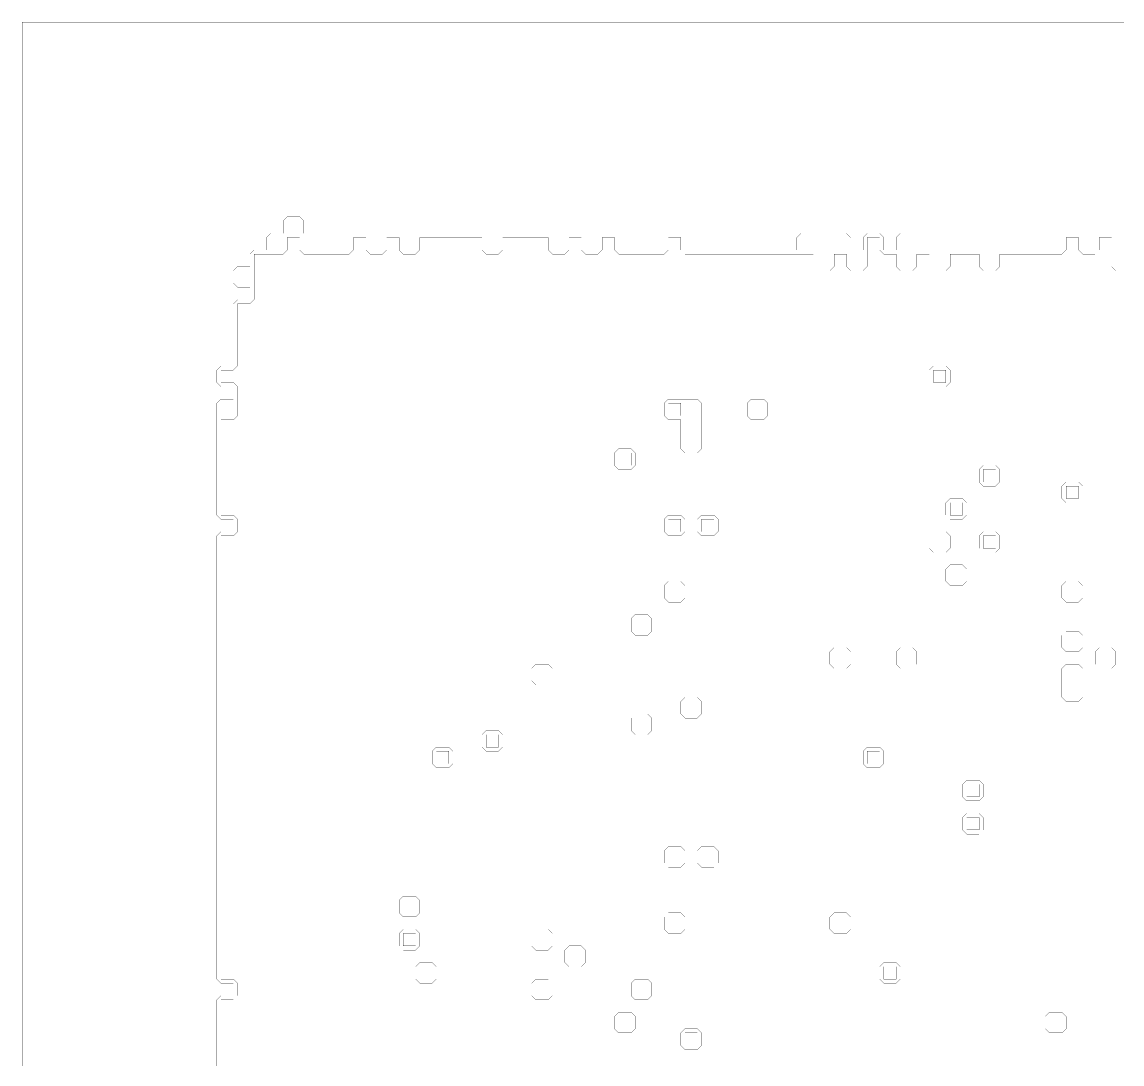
# Model space of a CAD drawing. Header units: metres. Extents: x 0 to 4990, y -4990 to 0.
# Drawn here: x 0 to 2593, y -2456 to 0 of the extents above; entities that cross this region are included whole.
import ezdxf

# ---------------------------------------------------------------- set-up
doc = ezdxf.new("R2010")
doc.units = ezdxf.units.M
doc.layers.add('conductor', color=1, linetype='Continuous')
doc.layers.add('substrate', color=5, linetype='Continuous')

msp = doc.modelspace()

# ---------------------------------------------------------------- linework, layer by layer
at = {"layer": 'conductor', "const_width": 0.5}
msp.add_lwpolyline([(2597.65625, -585.9375), (2587.890625, -585.9375), (2578.125, -585.9375), (2568.359375, -576.171875), (2568.359375, -566.40625), (2568.359375, -556.640625), (2568.359375, -546.875), (2568.359375, -537.109375), (2568.359375, -527.34375), (2568.359375, -517.578125), (2568.359375, -507.8125), (2558.59375, -507.8125), (2548.828125, -507.8125), (2539.0625, -507.8125), (2539.0625, -517.578125), (2539.0625, -527.34375), (2539.0625, -537.109375), (2529.296875, -546.875), (2519.53125, -546.875), (2509.765625, -546.875), (2500, -546.875), (2490.234375, -537.109375), (2490.234375, -527.34375), (2490.234375, -517.578125), (2490.234375, -507.8125), (2480.46875, -507.8125), (2470.703125, -507.8125), (2460.9375, -507.8125), (2460.9375, -517.578125), (2460.9375, -527.34375), (2460.9375, -537.109375), (2451.171875, -546.875), (2441.40625, -546.875), (2431.640625, -546.875), (2421.875, -546.875), (2412.109375, -546.875), (2402.34375, -546.875), (2392.578125, -546.875), (2382.8125, -546.875), (2373.046875, -546.875), (2363.28125, -546.875), (2353.515625, -546.875), (2343.75, -546.875), (2333.984375, -546.875), (2324.21875, -546.875), (2314.453125, -546.875), (2304.6875, -546.875), (2304.6875, -556.640625), (2304.6875, -566.40625), (2304.6875, -576.171875), (2294.921875, -585.9375), (2285.15625, -585.9375), (2275.390625, -585.9375), (2265.625, -585.9375), (2255.859375, -576.171875), (2255.859375, -566.40625), (2255.859375, -556.640625), (2255.859375, -546.875), (2246.09375, -546.875), (2236.328125, -546.875), (2226.5625, -546.875), (2216.796875, -546.875), (2207.03125, -546.875), (2197.265625, -546.875), (2187.5, -546.875), (2187.5, -556.640625), (2187.5, -566.40625), (2187.5, -576.171875), (2177.734375, -585.9375), (2167.96875, -585.9375), (2158.203125, -585.9375), (2148.4375, -585.9375), (2138.671875, -576.171875), (2138.671875, -566.40625), (2138.671875, -556.640625), (2138.671875, -546.875), (2128.90625, -546.875), (2119.140625, -546.875), (2109.375, -546.875), (2109.375, -556.640625), (2109.375, -566.40625), (2109.375, -576.171875), (2099.609375, -585.9375), (2089.84375, -585.9375), (2080.078125, -585.9375), (2070.3125, -585.9375), (2060.546875, -576.171875), (2060.546875, -566.40625), (2060.546875, -556.640625), (2060.546875, -546.875), (2050.78125, -546.875), (2041.015625, -546.875), (2031.25, -546.875), (2021.484375, -537.109375), (2021.484375, -527.34375), (2021.484375, -517.578125), (2021.484375, -507.8125), (2011.71875, -507.8125), (2001.953125, -507.8125), (1992.1875, -507.8125), (1992.1875, -517.578125), (1992.1875, -527.34375), (1992.1875, -537.109375), (1992.1875, -546.875), (1992.1875, -556.640625), (1992.1875, -566.40625), (1992.1875, -576.171875), (1982.421875, -585.9375), (1972.65625, -585.9375), (1962.890625, -585.9375), (1953.125, -585.9375), (1943.359375, -576.171875), (1943.359375, -566.40625), (1943.359375, -556.640625), (1943.359375, -546.875), (1933.59375, -546.875), (1923.828125, -546.875), (1914.0625, -546.875), (1914.0625, -556.640625), (1914.0625, -566.40625), (1914.0625, -576.171875), (1904.296875, -585.9375), (1894.53125, -585.9375), (1884.765625, -585.9375), (1875, -585.9375), (1865.234375, -576.171875), (1865.234375, -566.40625), (1865.234375, -556.640625), (1865.234375, -546.875), (1855.46875, -546.875), (1845.703125, -546.875), (1835.9375, -546.875), (1826.171875, -546.875), (1816.40625, -546.875), (1806.640625, -546.875), (1796.875, -546.875), (1787.109375, -546.875), (1777.34375, -546.875), (1767.578125, -546.875), (1757.8125, -546.875), (1748.046875, -546.875), (1738.28125, -546.875), (1728.515625, -546.875), (1718.75, -546.875), (1708.984375, -546.875), (1699.21875, -546.875), (1689.453125, -546.875), (1679.6875, -546.875), (1669.921875, -546.875), (1660.15625, -546.875), (1650.390625, -546.875), (1640.625, -546.875), (1630.859375, -546.875), (1621.09375, -546.875), (1611.328125, -546.875), (1601.5625, -546.875), (1591.796875, -546.875), (1582.03125, -546.875), (1572.265625, -546.875), (1562.5, -546.875), (1552.734375, -537.109375), (1552.734375, -527.34375), (1552.734375, -517.578125), (1552.734375, -507.8125), (1542.96875, -507.8125), (1533.203125, -507.8125), (1523.4375, -507.8125), (1523.4375, -517.578125), (1523.4375, -527.34375), (1523.4375, -537.109375), (1513.671875, -546.875), (1503.90625, -546.875), (1494.140625, -546.875), (1484.375, -546.875), (1474.609375, -546.875), (1464.84375, -546.875), (1455.078125, -546.875), (1445.3125, -546.875), (1435.546875, -546.875), (1425.78125, -546.875), (1416.015625, -546.875), (1406.25, -546.875), (1396.484375, -537.109375), (1396.484375, -527.34375), (1396.484375, -517.578125), (1396.484375, -507.8125), (1386.71875, -507.8125), (1376.953125, -507.8125), (1367.1875, -507.8125), (1367.1875, -517.578125), (1367.1875, -527.34375), (1367.1875, -537.109375), (1357.421875, -546.875), (1347.65625, -546.875), (1337.890625, -546.875), (1328.125, -546.875), (1318.359375, -537.109375), (1318.359375, -527.34375), (1318.359375, -517.578125), (1318.359375, -507.8125), (1308.59375, -507.8125), (1298.828125, -507.8125), (1289.0625, -507.8125), (1289.0625, -517.578125), (1289.0625, -527.34375), (1289.0625, -537.109375), (1279.296875, -546.875), (1269.53125, -546.875), (1259.765625, -546.875), (1250, -546.875), (1240.234375, -537.109375), (1240.234375, -527.34375), (1240.234375, -517.578125), (1240.234375, -507.8125), (1230.46875, -507.8125), (1220.703125, -507.8125), (1210.9375, -507.8125), (1201.171875, -507.8125), (1191.40625, -507.8125), (1181.640625, -507.8125), (1171.875, -507.8125), (1162.109375, -507.8125), (1152.34375, -507.8125), (1142.578125, -507.8125), (1132.8125, -507.8125), (1132.8125, -517.578125), (1132.8125, -527.34375), (1132.8125, -537.109375), (1123.046875, -546.875), (1113.28125, -546.875), (1103.515625, -546.875), (1093.75, -546.875), (1083.984375, -537.109375), (1083.984375, -527.34375), (1083.984375, -517.578125), (1083.984375, -507.8125), (1074.21875, -507.8125), (1064.453125, -507.8125), (1054.6875, -507.8125), (1044.921875, -507.8125), (1035.15625, -507.8125), (1025.390625, -507.8125), (1015.625, -507.8125), (1005.859375, -507.8125), (996.09375, -507.8125), (986.328125, -507.8125), (976.5625, -507.8125), (966.796875, -507.8125), (957.03125, -507.8125), (947.265625, -507.8125), (937.5, -507.8125), (937.5, -517.578125), (937.5, -527.34375), (937.5, -537.109375), (927.734375, -546.875), (917.96875, -546.875), (908.203125, -546.875), (898.4375, -546.875), (888.671875, -537.109375), (888.671875, -527.34375), (888.671875, -517.578125), (888.671875, -507.8125), (878.90625, -507.8125), (869.140625, -507.8125), (859.375, -507.8125), (859.375, -517.578125), (859.375, -527.34375), (859.375, -537.109375), (849.609375, -546.875), (839.84375, -546.875), (830.078125, -546.875), (820.3125, -546.875), (810.546875, -537.109375), (810.546875, -527.34375), (810.546875, -517.578125), (810.546875, -507.8125), (800.78125, -507.8125), (791.015625, -507.8125), (781.25, -507.8125), (781.25, -517.578125), (781.25, -527.34375), (781.25, -537.109375), (771.484375, -546.875), (761.71875, -546.875), (751.953125, -546.875), (742.1875, -546.875), (732.421875, -546.875), (722.65625, -546.875), (712.890625, -546.875), (703.125, -546.875), (693.359375, -546.875), (683.59375, -546.875), (673.828125, -546.875), (664.0625, -546.875), (654.296875, -537.109375), (654.296875, -527.34375), (654.296875, -517.578125), (654.296875, -507.8125), (644.53125, -507.8125), (634.765625, -507.8125), (625, -507.8125), (625, -517.578125), (625, -527.34375), (625, -537.109375), (615.234375, -546.875), (605.46875, -546.875), (595.703125, -546.875), (585.9375, -546.875), (576.171875, -546.875), (566.40625, -546.875), (556.640625, -546.875), (546.875, -546.875), (546.875, -556.640625), (546.875, -566.40625), (546.875, -576.171875), (546.875, -585.9375), (546.875, -595.703125), (546.875, -605.46875), (546.875, -615.234375), (546.875, -625), (546.875, -634.765625), (546.875, -644.53125), (546.875, -654.296875), (537.109375, -664.0625), (527.34375, -664.0625), (517.578125, -664.0625), (507.8125, -664.0625), (507.8125, -673.828125), (507.8125, -683.59375), (507.8125, -693.359375), (507.8125, -703.125), (507.8125, -712.890625), (507.8125, -722.65625), (507.8125, -732.421875), (507.8125, -742.1875), (507.8125, -751.953125), (507.8125, -761.71875), (507.8125, -771.484375), (507.8125, -781.25), (507.8125, -791.015625), (507.8125, -800.78125), (507.8125, -810.546875), (498.046875, -820.3125), (488.28125, -820.3125), (478.515625, -820.3125), (468.75, -820.3125), (468.75, -830.078125), (468.75, -839.84375), (468.75, -849.609375), (478.515625, -849.609375), (488.28125, -849.609375), (498.046875, -849.609375), (507.8125, -859.375), (507.8125, -869.140625), (507.8125, -878.90625), (507.8125, -888.671875), (507.8125, -898.4375), (507.8125, -908.203125), (507.8125, -917.96875), (507.8125, -927.734375), (498.046875, -937.5), (488.28125, -937.5), (478.515625, -937.5), (468.75, -937.5), (468.75, -947.265625), (468.75, -957.03125), (468.75, -966.796875), (468.75, -976.5625), (468.75, -986.328125), (468.75, -996.09375), (468.75, -1005.859375), (468.75, -1015.625), (468.75, -1025.390625), (468.75, -1035.15625), (468.75, -1044.921875), (468.75, -1054.6875), (468.75, -1064.453125), (468.75, -1074.21875), (468.75, -1083.984375), (468.75, -1093.75), (468.75, -1103.515625), (468.75, -1113.28125), (468.75, -1123.046875), (468.75, -1132.8125), (468.75, -1142.578125), (468.75, -1152.34375), (468.75, -1162.109375), (478.515625, -1162.109375), (488.28125, -1162.109375), (498.046875, -1162.109375), (507.8125, -1171.875), (507.8125, -1181.640625), (507.8125, -1191.40625), (507.8125, -1201.171875), (498.046875, -1210.9375), (488.28125, -1210.9375), (478.515625, -1210.9375), (468.75, -1210.9375), (468.75, -1220.703125), (468.75, -1230.46875), (468.75, -1240.234375), (468.75, -1250), (468.75, -1259.765625), (468.75, -1269.53125), (468.75, -1279.296875), (468.75, -1289.0625), (468.75, -1298.828125), (468.75, -1308.59375), (468.75, -1318.359375), (468.75, -1328.125), (468.75, -1337.890625), (468.75, -1347.65625), (468.75, -1357.421875), (468.75, -1367.1875), (468.75, -1376.953125), (468.75, -1386.71875), (468.75, -1396.484375), (468.75, -1406.25), (468.75, -1416.015625), (468.75, -1425.78125), (468.75, -1435.546875), (468.75, -1445.3125), (468.75, -1455.078125), (468.75, -1464.84375), (468.75, -1474.609375), (468.75, -1484.375), (468.75, -1494.140625), (468.75, -1503.90625), (468.75, -1513.671875), (468.75, -1523.4375), (468.75, -1533.203125), (468.75, -1542.96875), (468.75, -1552.734375), (468.75, -1562.5), (468.75, -1572.265625), (468.75, -1582.03125), (468.75, -1591.796875), (468.75, -1601.5625), (468.75, -1611.328125), (468.75, -1621.09375), (468.75, -1630.859375), (468.75, -1640.625), (468.75, -1650.390625), (468.75, -1660.15625), (468.75, -1669.921875), (468.75, -1679.6875), (468.75, -1689.453125), (468.75, -1699.21875), (468.75, -1708.984375), (468.75, -1718.75), (468.75, -1728.515625), (468.75, -1738.28125), (468.75, -1748.046875), (468.75, -1757.8125), (468.75, -1767.578125), (468.75, -1777.34375), (468.75, -1787.109375), (468.75, -1796.875), (468.75, -1806.640625), (468.75, -1816.40625), (468.75, -1826.171875), (468.75, -1835.9375), (468.75, -1845.703125), (468.75, -1855.46875), (468.75, -1865.234375), (468.75, -1875), (468.75, -1884.765625), (468.75, -1894.53125), (468.75, -1904.296875), (468.75, -1914.0625), (468.75, -1923.828125), (468.75, -1933.59375), (468.75, -1943.359375), (468.75, -1953.125), (468.75, -1962.890625), (468.75, -1972.65625), (468.75, -1982.421875), (468.75, -1992.1875), (468.75, -2001.953125), (468.75, -2011.71875), (468.75, -2021.484375), (468.75, -2031.25), (468.75, -2041.015625), (468.75, -2050.78125), (468.75, -2060.546875), (468.75, -2070.3125), (468.75, -2080.078125), (468.75, -2089.84375), (468.75, -2099.609375), (468.75, -2109.375), (468.75, -2119.140625), (468.75, -2128.90625), (468.75, -2138.671875), (468.75, -2148.4375), (468.75, -2158.203125), (468.75, -2167.96875), (468.75, -2177.734375), (468.75, -2187.5), (468.75, -2197.265625), (468.75, -2207.03125), (468.75, -2216.796875), (468.75, -2226.5625), (468.75, -2236.328125), (468.75, -2246.09375), (468.75, -2255.859375), (478.515625, -2255.859375), (488.28125, -2255.859375), (498.046875, -2255.859375), (507.8125, -2265.625), (507.8125, -2275.390625), (507.8125, -2285.15625), (507.8125, -2294.921875), (498.046875, -2304.6875), (488.28125, -2304.6875), (478.515625, -2304.6875), (468.75, -2304.6875), (468.75, -2314.453125), (468.75, -2324.21875), (468.75, -2333.984375), (468.75, -2343.75), (468.75, -2353.515625), (468.75, -2363.28125), (468.75, -2373.046875), (468.75, -2382.8125), (468.75, -2392.578125), (468.75, -2402.34375), (468.75, -2412.109375), (468.75, -2421.875), (468.75, -2431.640625), (468.75, -2441.40625), (468.75, -2451.171875), (468.75, -2460.9375)], dxfattribs=at)
for points in [[(2138.671875, -820.3125), (2148.4375, -810.546875), (2158.203125, -810.546875), (2167.96875, -810.546875), (2177.734375, -810.546875), (2187.5, -820.3125), (2187.5, -830.078125), (2187.5, -839.84375), (2187.5, -849.609375), (2177.734375, -859.375), (2167.96875, -859.375), (2158.203125, -859.375), (2148.4375, -859.375), (2138.671875, -849.609375), (2138.671875, -839.84375), (2138.671875, -830.078125)], [(1513.671875, -898.4375), (1523.4375, -888.671875), (1533.203125, -888.671875), (1542.96875, -888.671875), (1552.734375, -888.671875), (1562.5, -888.671875), (1572.265625, -888.671875), (1582.03125, -888.671875), (1591.796875, -888.671875), (1601.5625, -898.4375), (1601.5625, -908.203125), (1601.5625, -917.96875), (1601.5625, -927.734375), (1601.5625, -937.5), (1601.5625, -947.265625), (1601.5625, -957.03125), (1601.5625, -966.796875), (1601.5625, -976.5625), (1601.5625, -986.328125), (1601.5625, -996.09375), (1601.5625, -1005.859375), (1591.796875, -1015.625), (1582.03125, -1015.625), (1572.265625, -1015.625), (1562.5, -1015.625), (1552.734375, -1005.859375), (1552.734375, -996.09375), (1552.734375, -986.328125), (1552.734375, -976.5625), (1552.734375, -966.796875), (1552.734375, -957.03125), (1552.734375, -947.265625), (1552.734375, -937.5), (1542.96875, -937.5), (1533.203125, -937.5), (1523.4375, -937.5), (1513.671875, -927.734375), (1513.671875, -917.96875), (1513.671875, -908.203125)], [(1708.984375, -898.4375), (1718.75, -888.671875), (1728.515625, -888.671875), (1738.28125, -888.671875), (1748.046875, -888.671875), (1757.8125, -898.4375), (1757.8125, -908.203125), (1757.8125, -917.96875), (1757.8125, -927.734375), (1748.046875, -937.5), (1738.28125, -937.5), (1728.515625, -937.5), (1718.75, -937.5), (1708.984375, -927.734375), (1708.984375, -917.96875), (1708.984375, -908.203125)], [(1396.484375, -1015.625), (1406.25, -1005.859375), (1416.015625, -1005.859375), (1425.78125, -1005.859375), (1435.546875, -1005.859375), (1445.3125, -1015.625), (1445.3125, -1025.390625), (1445.3125, -1035.15625), (1445.3125, -1044.921875), (1435.546875, -1054.6875), (1425.78125, -1054.6875), (1416.015625, -1054.6875), (1406.25, -1054.6875), (1396.484375, -1044.921875), (1396.484375, -1035.15625), (1396.484375, -1025.390625)], [(2255.859375, -1054.6875), (2265.625, -1044.921875), (2275.390625, -1044.921875), (2285.15625, -1044.921875), (2294.921875, -1044.921875), (2304.6875, -1054.6875), (2304.6875, -1064.453125), (2304.6875, -1074.21875), (2304.6875, -1083.984375), (2294.921875, -1093.75), (2285.15625, -1093.75), (2275.390625, -1093.75), (2265.625, -1093.75), (2255.859375, -1083.984375), (2255.859375, -1074.21875), (2255.859375, -1064.453125)], [(2451.171875, -1093.75), (2460.9375, -1083.984375), (2470.703125, -1083.984375), (2480.46875, -1083.984375), (2490.234375, -1083.984375), (2500, -1093.75), (2500, -1103.515625), (2500, -1113.28125), (2500, -1123.046875), (2490.234375, -1132.8125), (2480.46875, -1132.8125), (2470.703125, -1132.8125), (2460.9375, -1132.8125), (2451.171875, -1123.046875), (2451.171875, -1113.28125), (2451.171875, -1103.515625)], [(2177.734375, -1132.8125), (2187.5, -1123.046875), (2197.265625, -1123.046875), (2207.03125, -1123.046875), (2216.796875, -1123.046875), (2226.5625, -1132.8125), (2226.5625, -1142.578125), (2226.5625, -1152.34375), (2226.5625, -1162.109375), (2216.796875, -1171.875), (2207.03125, -1171.875), (2197.265625, -1171.875), (2187.5, -1171.875), (2177.734375, -1162.109375), (2177.734375, -1152.34375), (2177.734375, -1142.578125)], [(1513.671875, -1171.875), (1523.4375, -1162.109375), (1533.203125, -1162.109375), (1542.96875, -1162.109375), (1552.734375, -1162.109375), (1562.5, -1171.875), (1562.5, -1181.640625), (1562.5, -1191.40625), (1562.5, -1201.171875), (1552.734375, -1210.9375), (1542.96875, -1210.9375), (1533.203125, -1210.9375), (1523.4375, -1210.9375), (1513.671875, -1201.171875), (1513.671875, -1191.40625), (1513.671875, -1181.640625)], [(1591.796875, -1171.875), (1601.5625, -1162.109375), (1611.328125, -1162.109375), (1621.09375, -1162.109375), (1630.859375, -1162.109375), (1640.625, -1171.875), (1640.625, -1181.640625), (1640.625, -1191.40625), (1640.625, -1201.171875), (1630.859375, -1210.9375), (1621.09375, -1210.9375), (1611.328125, -1210.9375), (1601.5625, -1210.9375), (1591.796875, -1201.171875), (1591.796875, -1191.40625), (1591.796875, -1181.640625)], [(2138.671875, -1210.9375), (2148.4375, -1201.171875), (2158.203125, -1201.171875), (2167.96875, -1201.171875), (2177.734375, -1201.171875), (2187.5, -1210.9375), (2187.5, -1220.703125), (2187.5, -1230.46875), (2187.5, -1240.234375), (2177.734375, -1250), (2167.96875, -1250), (2158.203125, -1250), (2148.4375, -1250), (2138.671875, -1240.234375), (2138.671875, -1230.46875), (2138.671875, -1220.703125)], [(2255.859375, -1210.9375), (2265.625, -1201.171875), (2275.390625, -1201.171875), (2285.15625, -1201.171875), (2294.921875, -1201.171875), (2304.6875, -1210.9375), (2304.6875, -1220.703125), (2304.6875, -1230.46875), (2304.6875, -1240.234375), (2294.921875, -1250), (2285.15625, -1250), (2275.390625, -1250), (2265.625, -1250), (2255.859375, -1240.234375), (2255.859375, -1230.46875), (2255.859375, -1220.703125)], [(2177.734375, -1289.0625), (2187.5, -1279.296875), (2197.265625, -1279.296875), (2207.03125, -1279.296875), (2216.796875, -1279.296875), (2226.5625, -1289.0625), (2226.5625, -1298.828125), (2226.5625, -1308.59375), (2226.5625, -1318.359375), (2216.796875, -1328.125), (2207.03125, -1328.125), (2197.265625, -1328.125), (2187.5, -1328.125), (2177.734375, -1318.359375), (2177.734375, -1308.59375), (2177.734375, -1298.828125)], [(1513.671875, -1328.125), (1523.4375, -1318.359375), (1533.203125, -1318.359375), (1542.96875, -1318.359375), (1552.734375, -1318.359375), (1562.5, -1328.125), (1562.5, -1337.890625), (1562.5, -1347.65625), (1562.5, -1357.421875), (1552.734375, -1367.1875), (1542.96875, -1367.1875), (1533.203125, -1367.1875), (1523.4375, -1367.1875), (1513.671875, -1357.421875), (1513.671875, -1347.65625), (1513.671875, -1337.890625)], [(2451.171875, -1328.125), (2460.9375, -1318.359375), (2470.703125, -1318.359375), (2480.46875, -1318.359375), (2490.234375, -1318.359375), (2500, -1328.125), (2500, -1337.890625), (2500, -1347.65625), (2500, -1357.421875), (2490.234375, -1367.1875), (2480.46875, -1367.1875), (2470.703125, -1367.1875), (2460.9375, -1367.1875), (2451.171875, -1357.421875), (2451.171875, -1347.65625), (2451.171875, -1337.890625)], [(1435.546875, -1406.25), (1445.3125, -1396.484375), (1455.078125, -1396.484375), (1464.84375, -1396.484375), (1474.609375, -1396.484375), (1484.375, -1406.25), (1484.375, -1416.015625), (1484.375, -1425.78125), (1484.375, -1435.546875), (1474.609375, -1445.3125), (1464.84375, -1445.3125), (1455.078125, -1445.3125), (1445.3125, -1445.3125), (1435.546875, -1435.546875), (1435.546875, -1425.78125), (1435.546875, -1416.015625)], [(2451.171875, -1445.3125), (2460.9375, -1435.546875), (2470.703125, -1435.546875), (2480.46875, -1435.546875), (2490.234375, -1435.546875), (2500, -1445.3125), (2500, -1455.078125), (2500, -1464.84375), (2500, -1474.609375), (2490.234375, -1484.375), (2480.46875, -1484.375), (2470.703125, -1484.375), (2460.9375, -1484.375), (2451.171875, -1474.609375), (2451.171875, -1464.84375), (2451.171875, -1455.078125)], [(1904.296875, -1484.375), (1914.0625, -1474.609375), (1923.828125, -1474.609375), (1933.59375, -1474.609375), (1943.359375, -1474.609375), (1953.125, -1484.375), (1953.125, -1494.140625), (1953.125, -1503.90625), (1953.125, -1513.671875), (1943.359375, -1523.4375), (1933.59375, -1523.4375), (1923.828125, -1523.4375), (1914.0625, -1523.4375), (1904.296875, -1513.671875), (1904.296875, -1503.90625), (1904.296875, -1494.140625)], [(2060.546875, -1484.375), (2070.3125, -1474.609375), (2080.078125, -1474.609375), (2089.84375, -1474.609375), (2099.609375, -1474.609375), (2109.375, -1484.375), (2109.375, -1494.140625), (2109.375, -1503.90625), (2109.375, -1513.671875), (2099.609375, -1523.4375), (2089.84375, -1523.4375), (2080.078125, -1523.4375), (2070.3125, -1523.4375), (2060.546875, -1513.671875), (2060.546875, -1503.90625), (2060.546875, -1494.140625)], [(2529.296875, -1484.375), (2539.0625, -1474.609375), (2548.828125, -1474.609375), (2558.59375, -1474.609375), (2568.359375, -1474.609375), (2578.125, -1484.375), (2578.125, -1494.140625), (2578.125, -1503.90625), (2578.125, -1513.671875), (2568.359375, -1523.4375), (2558.59375, -1523.4375), (2548.828125, -1523.4375), (2539.0625, -1523.4375), (2529.296875, -1513.671875), (2529.296875, -1503.90625), (2529.296875, -1494.140625)], [(1201.171875, -1523.4375), (1210.9375, -1513.671875), (1220.703125, -1513.671875), (1230.46875, -1513.671875), (1240.234375, -1513.671875), (1250, -1523.4375), (1250, -1533.203125), (1250, -1542.96875), (1250, -1552.734375), (1240.234375, -1562.5), (1230.46875, -1562.5), (1220.703125, -1562.5), (1210.9375, -1562.5), (1201.171875, -1552.734375), (1201.171875, -1542.96875), (1201.171875, -1533.203125)], [(2451.171875, -1523.4375), (2460.9375, -1513.671875), (2470.703125, -1513.671875), (2480.46875, -1513.671875), (2490.234375, -1513.671875), (2500, -1523.4375), (2500, -1533.203125), (2500, -1542.96875), (2500, -1552.734375), (2500, -1562.5), (2500, -1572.265625), (2500, -1582.03125), (2500, -1591.796875), (2490.234375, -1601.5625), (2480.46875, -1601.5625), (2470.703125, -1601.5625), (2460.9375, -1601.5625), (2451.171875, -1591.796875), (2451.171875, -1582.03125), (2451.171875, -1572.265625), (2451.171875, -1562.5), (2451.171875, -1552.734375), (2451.171875, -1542.96875), (2451.171875, -1533.203125)], [(1552.734375, -1601.5625), (1562.5, -1591.796875), (1572.265625, -1591.796875), (1582.03125, -1591.796875), (1591.796875, -1591.796875), (1601.5625, -1601.5625), (1601.5625, -1611.328125), (1601.5625, -1621.09375), (1601.5625, -1630.859375), (1591.796875, -1640.625), (1582.03125, -1640.625), (1572.265625, -1640.625), (1562.5, -1640.625), (1552.734375, -1630.859375), (1552.734375, -1621.09375), (1552.734375, -1611.328125)], [(1435.546875, -1640.625), (1445.3125, -1630.859375), (1455.078125, -1630.859375), (1464.84375, -1630.859375), (1474.609375, -1630.859375), (1484.375, -1640.625), (1484.375, -1650.390625), (1484.375, -1660.15625), (1484.375, -1669.921875), (1474.609375, -1679.6875), (1464.84375, -1679.6875), (1455.078125, -1679.6875), (1445.3125, -1679.6875), (1435.546875, -1669.921875), (1435.546875, -1660.15625), (1435.546875, -1650.390625)], [(1083.984375, -1679.6875), (1093.75, -1669.921875), (1103.515625, -1669.921875), (1113.28125, -1669.921875), (1123.046875, -1669.921875), (1132.8125, -1679.6875), (1132.8125, -1689.453125), (1132.8125, -1699.21875), (1132.8125, -1708.984375), (1123.046875, -1718.75), (1113.28125, -1718.75), (1103.515625, -1718.75), (1093.75, -1718.75), (1083.984375, -1708.984375), (1083.984375, -1699.21875), (1083.984375, -1689.453125)], [(966.796875, -1718.75), (976.5625, -1708.984375), (986.328125, -1708.984375), (996.09375, -1708.984375), (1005.859375, -1708.984375), (1015.625, -1718.75), (1015.625, -1728.515625), (1015.625, -1738.28125), (1015.625, -1748.046875), (1005.859375, -1757.8125), (996.09375, -1757.8125), (986.328125, -1757.8125), (976.5625, -1757.8125), (966.796875, -1748.046875), (966.796875, -1738.28125), (966.796875, -1728.515625)], [(1982.421875, -1718.75), (1992.1875, -1708.984375), (2001.953125, -1708.984375), (2011.71875, -1708.984375), (2021.484375, -1708.984375), (2031.25, -1718.75), (2031.25, -1728.515625), (2031.25, -1738.28125), (2031.25, -1748.046875), (2021.484375, -1757.8125), (2011.71875, -1757.8125), (2001.953125, -1757.8125), (1992.1875, -1757.8125), (1982.421875, -1748.046875), (1982.421875, -1738.28125), (1982.421875, -1728.515625)], [(2216.796875, -1796.875), (2226.5625, -1787.109375), (2236.328125, -1787.109375), (2246.09375, -1787.109375), (2255.859375, -1787.109375), (2265.625, -1796.875), (2265.625, -1806.640625), (2265.625, -1816.40625), (2265.625, -1826.171875), (2255.859375, -1835.9375), (2246.09375, -1835.9375), (2236.328125, -1835.9375), (2226.5625, -1835.9375), (2216.796875, -1826.171875), (2216.796875, -1816.40625), (2216.796875, -1806.640625)], [(2216.796875, -1875), (2226.5625, -1865.234375), (2236.328125, -1865.234375), (2246.09375, -1865.234375), (2255.859375, -1865.234375), (2265.625, -1875), (2265.625, -1884.765625), (2265.625, -1894.53125), (2265.625, -1904.296875), (2255.859375, -1914.0625), (2246.09375, -1914.0625), (2236.328125, -1914.0625), (2226.5625, -1914.0625), (2216.796875, -1904.296875), (2216.796875, -1894.53125), (2216.796875, -1884.765625)], [(1513.671875, -1953.125), (1523.4375, -1943.359375), (1533.203125, -1943.359375), (1542.96875, -1943.359375), (1552.734375, -1943.359375), (1562.5, -1953.125), (1562.5, -1962.890625), (1562.5, -1972.65625), (1562.5, -1982.421875), (1552.734375, -1992.1875), (1542.96875, -1992.1875), (1533.203125, -1992.1875), (1523.4375, -1992.1875), (1513.671875, -1982.421875), (1513.671875, -1972.65625), (1513.671875, -1962.890625)], [(1591.796875, -1953.125), (1601.5625, -1943.359375), (1611.328125, -1943.359375), (1621.09375, -1943.359375), (1630.859375, -1943.359375), (1640.625, -1953.125), (1640.625, -1962.890625), (1640.625, -1972.65625), (1640.625, -1982.421875), (1630.859375, -1992.1875), (1621.09375, -1992.1875), (1611.328125, -1992.1875), (1601.5625, -1992.1875), (1591.796875, -1982.421875), (1591.796875, -1972.65625), (1591.796875, -1962.890625)], [(888.671875, -2070.3125), (898.4375, -2060.546875), (908.203125, -2060.546875), (917.96875, -2060.546875), (927.734375, -2060.546875), (937.5, -2070.3125), (937.5, -2080.078125), (937.5, -2089.84375), (937.5, -2099.609375), (927.734375, -2109.375), (917.96875, -2109.375), (908.203125, -2109.375), (898.4375, -2109.375), (888.671875, -2099.609375), (888.671875, -2089.84375), (888.671875, -2080.078125)], [(1513.671875, -2109.375), (1523.4375, -2099.609375), (1533.203125, -2099.609375), (1542.96875, -2099.609375), (1552.734375, -2099.609375), (1562.5, -2109.375), (1562.5, -2119.140625), (1562.5, -2128.90625), (1562.5, -2138.671875), (1552.734375, -2148.4375), (1542.96875, -2148.4375), (1533.203125, -2148.4375), (1523.4375, -2148.4375), (1513.671875, -2138.671875), (1513.671875, -2128.90625), (1513.671875, -2119.140625)], [(1904.296875, -2109.375), (1914.0625, -2099.609375), (1923.828125, -2099.609375), (1933.59375, -2099.609375), (1943.359375, -2099.609375), (1953.125, -2109.375), (1953.125, -2119.140625), (1953.125, -2128.90625), (1953.125, -2138.671875), (1943.359375, -2148.4375), (1933.59375, -2148.4375), (1923.828125, -2148.4375), (1914.0625, -2148.4375), (1904.296875, -2138.671875), (1904.296875, -2128.90625), (1904.296875, -2119.140625)], [(888.671875, -2148.4375), (898.4375, -2138.671875), (908.203125, -2138.671875), (917.96875, -2138.671875), (927.734375, -2138.671875), (937.5, -2148.4375), (937.5, -2158.203125), (937.5, -2167.96875), (937.5, -2177.734375), (927.734375, -2187.5), (917.96875, -2187.5), (908.203125, -2187.5), (898.4375, -2187.5), (888.671875, -2177.734375), (888.671875, -2167.96875), (888.671875, -2158.203125)], [(1201.171875, -2148.4375), (1210.9375, -2138.671875), (1220.703125, -2138.671875), (1230.46875, -2138.671875), (1240.234375, -2138.671875), (1250, -2148.4375), (1250, -2158.203125), (1250, -2167.96875), (1250, -2177.734375), (1240.234375, -2187.5), (1230.46875, -2187.5), (1220.703125, -2187.5), (1210.9375, -2187.5), (1201.171875, -2177.734375), (1201.171875, -2167.96875), (1201.171875, -2158.203125)], [(1279.296875, -2187.5), (1289.0625, -2177.734375), (1298.828125, -2177.734375), (1308.59375, -2177.734375), (1318.359375, -2177.734375), (1328.125, -2187.5), (1328.125, -2197.265625), (1328.125, -2207.03125), (1328.125, -2216.796875), (1318.359375, -2226.5625), (1308.59375, -2226.5625), (1298.828125, -2226.5625), (1289.0625, -2226.5625), (1279.296875, -2216.796875), (1279.296875, -2207.03125), (1279.296875, -2197.265625)], [(927.734375, -2226.5625), (937.5, -2216.796875), (947.265625, -2216.796875), (957.03125, -2216.796875), (966.796875, -2216.796875), (976.5625, -2226.5625), (976.5625, -2236.328125), (976.5625, -2246.09375), (976.5625, -2255.859375), (966.796875, -2265.625), (957.03125, -2265.625), (947.265625, -2265.625), (937.5, -2265.625), (927.734375, -2255.859375), (927.734375, -2246.09375), (927.734375, -2236.328125)], [(2021.484375, -2226.5625), (2031.25, -2216.796875), (2041.015625, -2216.796875), (2050.78125, -2216.796875), (2060.546875, -2216.796875), (2070.3125, -2226.5625), (2070.3125, -2236.328125), (2070.3125, -2246.09375), (2070.3125, -2255.859375), (2060.546875, -2265.625), (2050.78125, -2265.625), (2041.015625, -2265.625), (2031.25, -2265.625), (2021.484375, -2255.859375), (2021.484375, -2246.09375), (2021.484375, -2236.328125)], [(1201.171875, -2265.625), (1210.9375, -2255.859375), (1220.703125, -2255.859375), (1230.46875, -2255.859375), (1240.234375, -2255.859375), (1250, -2265.625), (1250, -2275.390625), (1250, -2285.15625), (1250, -2294.921875), (1240.234375, -2304.6875), (1230.46875, -2304.6875), (1220.703125, -2304.6875), (1210.9375, -2304.6875), (1201.171875, -2294.921875), (1201.171875, -2285.15625), (1201.171875, -2275.390625)], [(1435.546875, -2265.625), (1445.3125, -2255.859375), (1455.078125, -2255.859375), (1464.84375, -2255.859375), (1474.609375, -2255.859375), (1484.375, -2265.625), (1484.375, -2275.390625), (1484.375, -2285.15625), (1484.375, -2294.921875), (1474.609375, -2304.6875), (1464.84375, -2304.6875), (1455.078125, -2304.6875), (1445.3125, -2304.6875), (1435.546875, -2294.921875), (1435.546875, -2285.15625), (1435.546875, -2275.390625)], [(1396.484375, -2343.75), (1406.25, -2333.984375), (1416.015625, -2333.984375), (1425.78125, -2333.984375), (1435.546875, -2333.984375), (1445.3125, -2343.75), (1445.3125, -2353.515625), (1445.3125, -2363.28125), (1445.3125, -2373.046875), (1435.546875, -2382.8125), (1425.78125, -2382.8125), (1416.015625, -2382.8125), (1406.25, -2382.8125), (1396.484375, -2373.046875), (1396.484375, -2363.28125), (1396.484375, -2353.515625)], [(2412.109375, -2343.75), (2421.875, -2333.984375), (2431.640625, -2333.984375), (2441.40625, -2333.984375), (2451.171875, -2333.984375), (2460.9375, -2343.75), (2460.9375, -2353.515625), (2460.9375, -2363.28125), (2460.9375, -2373.046875), (2451.171875, -2382.8125), (2441.40625, -2382.8125), (2431.640625, -2382.8125), (2421.875, -2382.8125), (2412.109375, -2373.046875), (2412.109375, -2363.28125), (2412.109375, -2353.515625)], [(1552.734375, -2382.8125), (1562.5, -2373.046875), (1572.265625, -2373.046875), (1582.03125, -2373.046875), (1591.796875, -2373.046875), (1601.5625, -2382.8125), (1601.5625, -2392.578125), (1601.5625, -2402.34375), (1601.5625, -2412.109375), (1591.796875, -2421.875), (1582.03125, -2421.875), (1572.265625, -2421.875), (1562.5, -2421.875), (1552.734375, -2412.109375), (1552.734375, -2402.34375), (1552.734375, -2392.578125)]]:
    msp.add_lwpolyline(points, close=True, dxfattribs=at)
at = {"layer": 'substrate', "const_width": 0.5}
for points in [[(2597.65625, 0), (2587.890625, 0), (2578.125, 0), (2568.359375, 0), (2558.59375, 0), (2548.828125, 0), (2539.0625, 0), (2529.296875, 0), (2519.53125, 0), (2509.765625, 0), (2500, 0), (2490.234375, 0), (2480.46875, 0), (2470.703125, 0), (2460.9375, 0), (2451.171875, 0), (2441.40625, 0), (2431.640625, 0), (2421.875, 0), (2412.109375, 0), (2402.34375, 0), (2392.578125, 0), (2382.8125, 0), (2373.046875, 0), (2363.28125, 0), (2353.515625, 0), (2343.75, 0), (2333.984375, 0), (2324.21875, 0), (2314.453125, 0), (2304.6875, 0), (2294.921875, 0), (2285.15625, 0), (2275.390625, 0), (2265.625, 0), (2255.859375, 0), (2246.09375, 0), (2236.328125, 0), (2226.5625, 0), (2216.796875, 0), (2207.03125, 0), (2197.265625, 0), (2187.5, 0), (2177.734375, 0), (2167.96875, 0), (2158.203125, 0), (2148.4375, 0), (2138.671875, 0), (2128.90625, 0), (2119.140625, 0), (2109.375, 0), (2099.609375, 0), (2089.84375, 0), (2080.078125, 0), (2070.3125, 0), (2060.546875, 0), (2050.78125, 0), (2041.015625, 0), (2031.25, 0), (2021.484375, 0), (2011.71875, 0), (2001.953125, 0), (1992.1875, 0), (1982.421875, 0), (1972.65625, 0), (1962.890625, 0), (1953.125, 0), (1943.359375, 0), (1933.59375, 0), (1923.828125, 0), (1914.0625, 0), (1904.296875, 0), (1894.53125, 0), (1884.765625, 0), (1875, 0), (1865.234375, 0), (1855.46875, 0), (1845.703125, 0), (1835.9375, 0), (1826.171875, 0), (1816.40625, 0), (1806.640625, 0), (1796.875, 0), (1787.109375, 0), (1777.34375, 0), (1767.578125, 0), (1757.8125, 0), (1748.046875, 0), (1738.28125, 0), (1728.515625, 0), (1718.75, 0), (1708.984375, 0), (1699.21875, 0), (1689.453125, 0), (1679.6875, 0), (1669.921875, 0), (1660.15625, 0), (1650.390625, 0), (1640.625, 0), (1630.859375, 0), (1621.09375, 0), (1611.328125, 0), (1601.5625, 0), (1591.796875, 0), (1582.03125, 0), (1572.265625, 0), (1562.5, 0), (1552.734375, 0), (1542.96875, 0), (1533.203125, 0), (1523.4375, 0), (1513.671875, 0), (1503.90625, 0), (1494.140625, 0), (1484.375, 0), (1474.609375, 0), (1464.84375, 0), (1455.078125, 0), (1445.3125, 0), (1435.546875, 0), (1425.78125, 0), (1416.015625, 0), (1406.25, 0), (1396.484375, 0), (1386.71875, 0), (1376.953125, 0), (1367.1875, 0), (1357.421875, 0), (1347.65625, 0), (1337.890625, 0), (1328.125, 0), (1318.359375, 0), (1308.59375, 0), (1298.828125, 0), (1289.0625, 0), (1279.296875, 0), (1269.53125, 0), (1259.765625, 0), (1250, 0), (1240.234375, 0), (1230.46875, 0), (1220.703125, 0), (1210.9375, 0), (1201.171875, 0), (1191.40625, 0), (1181.640625, 0), (1171.875, 0), (1162.109375, 0), (1152.34375, 0), (1142.578125, 0), (1132.8125, 0), (1123.046875, 0), (1113.28125, 0), (1103.515625, 0), (1093.75, 0), (1083.984375, 0), (1074.21875, 0), (1064.453125, 0), (1054.6875, 0), (1044.921875, 0), (1035.15625, 0), (1025.390625, 0), (1015.625, 0), (1005.859375, 0), (996.09375, 0), (986.328125, 0), (976.5625, 0), (966.796875, 0), (957.03125, 0), (947.265625, 0), (937.5, 0), (927.734375, 0), (917.96875, 0), (908.203125, 0), (898.4375, 0), (888.671875, 0), (878.90625, 0), (869.140625, 0), (859.375, 0), (849.609375, 0), (839.84375, 0), (830.078125, 0), (820.3125, 0), (810.546875, 0), (800.78125, 0), (791.015625, 0), (781.25, 0), (771.484375, 0), (761.71875, 0), (751.953125, 0), (742.1875, 0), (732.421875, 0), (722.65625, 0), (712.890625, 0), (703.125, 0), (693.359375, 0), (683.59375, 0), (673.828125, 0), (664.0625, 0), (654.296875, 0), (644.53125, 0), (634.765625, 0), (625, 0), (615.234375, 0), (605.46875, 0), (595.703125, 0), (585.9375, 0), (576.171875, 0), (566.40625, 0), (556.640625, 0), (546.875, 0), (537.109375, 0), (527.34375, 0), (517.578125, 0), (507.8125, 0), (498.046875, 0), (488.28125, 0), (478.515625, 0), (468.75, 0), (458.984375, 0), (449.21875, 0), (439.453125, 0), (429.6875, 0), (419.921875, 0), (410.15625, 0), (400.390625, 0), (390.625, 0), (380.859375, 0), (371.09375, 0), (361.328125, 0), (351.5625, 0), (341.796875, 0), (332.03125, 0), (322.265625, 0), (312.5, 0), (302.734375, 0), (292.96875, 0), (283.203125, 0), (273.4375, 0), (263.671875, 0), (253.90625, 0), (244.140625, 0), (234.375, 0), (224.609375, 0), (214.84375, 0), (205.078125, 0), (195.3125, 0), (185.546875, 0), (175.78125, 0), (166.015625, 0), (156.25, 0), (146.484375, 0), (136.71875, 0), (126.953125, 0), (117.1875, 0), (107.421875, 0), (97.65625, 0), (87.890625, 0), (78.125, 0), (68.359375, 0), (58.59375, 0), (48.828125, 0), (39.0625, 0), (29.296875, 0), (19.53125, 0), (9.765625, 0), (0, 0), (0, -9.765625), (0, -19.53125), (0, -29.296875), (0, -39.0625), (0, -48.828125), (0, -58.59375), (0, -68.359375), (0, -78.125), (0, -87.890625), (0, -97.65625), (0, -107.421875), (0, -117.1875), (0, -126.953125), (0, -136.71875), (0, -146.484375), (0, -156.25), (0, -166.015625), (0, -175.78125), (0, -185.546875), (0, -195.3125), (0, -205.078125), (0, -214.84375), (0, -224.609375), (0, -234.375), (0, -244.140625), (0, -253.90625), (0, -263.671875), (0, -273.4375), (0, -283.203125), (0, -292.96875), (0, -302.734375), (0, -312.5), (0, -322.265625), (0, -332.03125), (0, -341.796875), (0, -351.5625), (0, -361.328125), (0, -371.09375), (0, -380.859375), (0, -390.625), (0, -400.390625), (0, -410.15625), (0, -419.921875), (0, -429.6875), (0, -439.453125), (0, -449.21875), (0, -458.984375), (0, -468.75), (0, -478.515625), (0, -488.28125), (0, -498.046875), (0, -507.8125), (0, -517.578125), (0, -527.34375), (0, -537.109375), (0, -546.875), (0, -556.640625), (0, -566.40625), (0, -576.171875), (0, -585.9375), (0, -595.703125), (0, -605.46875), (0, -615.234375), (0, -625), (0, -634.765625), (0, -644.53125), (0, -654.296875), (0, -664.0625), (0, -673.828125), (0, -683.59375), (0, -693.359375), (0, -703.125), (0, -712.890625), (0, -722.65625), (0, -732.421875), (0, -742.1875), (0, -751.953125), (0, -761.71875), (0, -771.484375), (0, -781.25), (0, -791.015625), (0, -800.78125), (0, -810.546875), (0, -820.3125), (0, -830.078125), (0, -839.84375), (0, -849.609375), (0, -859.375), (0, -869.140625), (0, -878.90625), (0, -888.671875), (0, -898.4375), (0, -908.203125), (0, -917.96875), (0, -927.734375), (0, -937.5), (0, -947.265625), (0, -957.03125), (0, -966.796875), (0, -976.5625), (0, -986.328125), (0, -996.09375), (0, -1005.859375), (0, -1015.625), (0, -1025.390625), (0, -1035.15625), (0, -1044.921875), (0, -1054.6875), (0, -1064.453125), (0, -1074.21875), (0, -1083.984375), (0, -1093.75), (0, -1103.515625), (0, -1113.28125), (0, -1123.046875), (0, -1132.8125), (0, -1142.578125), (0, -1152.34375), (0, -1162.109375), (0, -1171.875), (0, -1181.640625), (0, -1191.40625), (0, -1201.171875), (0, -1210.9375), (0, -1220.703125), (0, -1230.46875), (0, -1240.234375), (0, -1250), (0, -1259.765625), (0, -1269.53125), (0, -1279.296875), (0, -1289.0625), (0, -1298.828125), (0, -1308.59375), (0, -1318.359375), (0, -1328.125), (0, -1337.890625), (0, -1347.65625), (0, -1357.421875), (0, -1367.1875), (0, -1376.953125), (0, -1386.71875), (0, -1396.484375), (0, -1406.25), (0, -1416.015625), (0, -1425.78125), (0, -1435.546875), (0, -1445.3125), (0, -1455.078125), (0, -1464.84375), (0, -1474.609375), (0, -1484.375), (0, -1494.140625), (0, -1503.90625), (0, -1513.671875), (0, -1523.4375), (0, -1533.203125), (0, -1542.96875), (0, -1552.734375), (0, -1562.5), (0, -1572.265625), (0, -1582.03125), (0, -1591.796875), (0, -1601.5625), (0, -1611.328125), (0, -1621.09375), (0, -1630.859375), (0, -1640.625), (0, -1650.390625), (0, -1660.15625), (0, -1669.921875), (0, -1679.6875), (0, -1689.453125), (0, -1699.21875), (0, -1708.984375), (0, -1718.75), (0, -1728.515625), (0, -1738.28125), (0, -1748.046875), (0, -1757.8125), (0, -1767.578125), (0, -1777.34375), (0, -1787.109375), (0, -1796.875), (0, -1806.640625), (0, -1816.40625), (0, -1826.171875), (0, -1835.9375), (0, -1845.703125), (0, -1855.46875), (0, -1865.234375), (0, -1875), (0, -1884.765625), (0, -1894.53125), (0, -1904.296875), (0, -1914.0625), (0, -1923.828125), (0, -1933.59375), (0, -1943.359375), (0, -1953.125), (0, -1962.890625), (0, -1972.65625), (0, -1982.421875), (0, -1992.1875), (0, -2001.953125), (0, -2011.71875), (0, -2021.484375), (0, -2031.25), (0, -2041.015625), (0, -2050.78125), (0, -2060.546875), (0, -2070.3125), (0, -2080.078125), (0, -2089.84375), (0, -2099.609375), (0, -2109.375), (0, -2119.140625), (0, -2128.90625), (0, -2138.671875), (0, -2148.4375), (0, -2158.203125), (0, -2167.96875), (0, -2177.734375), (0, -2187.5), (0, -2197.265625), (0, -2207.03125), (0, -2216.796875), (0, -2226.5625), (0, -2236.328125), (0, -2246.09375), (0, -2255.859375), (0, -2265.625), (0, -2275.390625), (0, -2285.15625), (0, -2294.921875), (0, -2304.6875), (0, -2314.453125), (0, -2324.21875), (0, -2333.984375), (0, -2343.75), (0, -2353.515625), (0, -2363.28125), (0, -2373.046875), (0, -2382.8125), (0, -2392.578125), (0, -2402.34375), (0, -2412.109375), (0, -2421.875), (0, -2431.640625), (0, -2441.40625), (0, -2451.171875), (0, -2460.9375)], [(458.984375, -2460.9375), (458.984375, -2451.171875), (458.984375, -2441.40625), (458.984375, -2431.640625), (458.984375, -2421.875), (458.984375, -2412.109375), (458.984375, -2402.34375), (458.984375, -2392.578125), (458.984375, -2382.8125), (458.984375, -2373.046875), (458.984375, -2363.28125), (458.984375, -2353.515625), (458.984375, -2343.75), (458.984375, -2333.984375), (458.984375, -2324.21875), (458.984375, -2314.453125), (458.984375, -2304.6875), (468.75, -2294.921875), (478.515625, -2294.921875), (488.28125, -2294.921875), (498.046875, -2294.921875), (498.046875, -2285.15625), (498.046875, -2275.390625), (498.046875, -2265.625), (488.28125, -2265.625), (478.515625, -2265.625), (468.75, -2265.625), (458.984375, -2255.859375), (458.984375, -2246.09375), (458.984375, -2236.328125), (458.984375, -2226.5625), (458.984375, -2216.796875), (458.984375, -2207.03125), (458.984375, -2197.265625), (458.984375, -2187.5), (458.984375, -2177.734375), (458.984375, -2167.96875), (458.984375, -2158.203125), (458.984375, -2148.4375), (458.984375, -2138.671875), (458.984375, -2128.90625), (458.984375, -2119.140625), (458.984375, -2109.375), (458.984375, -2099.609375), (458.984375, -2089.84375), (458.984375, -2080.078125), (458.984375, -2070.3125), (458.984375, -2060.546875), (458.984375, -2050.78125), (458.984375, -2041.015625), (458.984375, -2031.25), (458.984375, -2021.484375), (458.984375, -2011.71875), (458.984375, -2001.953125), (458.984375, -1992.1875), (458.984375, -1982.421875), (458.984375, -1972.65625), (458.984375, -1962.890625), (458.984375, -1953.125), (458.984375, -1943.359375), (458.984375, -1933.59375), (458.984375, -1923.828125), (458.984375, -1914.0625), (458.984375, -1904.296875), (458.984375, -1894.53125), (458.984375, -1884.765625), (458.984375, -1875), (458.984375, -1865.234375), (458.984375, -1855.46875), (458.984375, -1845.703125), (458.984375, -1835.9375), (458.984375, -1826.171875), (458.984375, -1816.40625), (458.984375, -1806.640625), (458.984375, -1796.875), (458.984375, -1787.109375), (458.984375, -1777.34375), (458.984375, -1767.578125), (458.984375, -1757.8125), (458.984375, -1748.046875), (458.984375, -1738.28125), (458.984375, -1728.515625), (458.984375, -1718.75), (458.984375, -1708.984375), (458.984375, -1699.21875), (458.984375, -1689.453125), (458.984375, -1679.6875), (458.984375, -1669.921875), (458.984375, -1660.15625), (458.984375, -1650.390625), (458.984375, -1640.625), (458.984375, -1630.859375), (458.984375, -1621.09375), (458.984375, -1611.328125), (458.984375, -1601.5625), (458.984375, -1591.796875), (458.984375, -1582.03125), (458.984375, -1572.265625), (458.984375, -1562.5), (458.984375, -1552.734375), (458.984375, -1542.96875), (458.984375, -1533.203125), (458.984375, -1523.4375), (458.984375, -1513.671875), (458.984375, -1503.90625), (458.984375, -1494.140625), (458.984375, -1484.375), (458.984375, -1474.609375), (458.984375, -1464.84375), (458.984375, -1455.078125), (458.984375, -1445.3125), (458.984375, -1435.546875), (458.984375, -1425.78125), (458.984375, -1416.015625), (458.984375, -1406.25), (458.984375, -1396.484375), (458.984375, -1386.71875), (458.984375, -1376.953125), (458.984375, -1367.1875), (458.984375, -1357.421875), (458.984375, -1347.65625), (458.984375, -1337.890625), (458.984375, -1328.125), (458.984375, -1318.359375), (458.984375, -1308.59375), (458.984375, -1298.828125), (458.984375, -1289.0625), (458.984375, -1279.296875), (458.984375, -1269.53125), (458.984375, -1259.765625), (458.984375, -1250), (458.984375, -1240.234375), (458.984375, -1230.46875), (458.984375, -1220.703125), (458.984375, -1210.9375), (468.75, -1201.171875), (478.515625, -1201.171875), (488.28125, -1201.171875), (498.046875, -1201.171875), (498.046875, -1191.40625), (498.046875, -1181.640625), (498.046875, -1171.875), (488.28125, -1171.875), (478.515625, -1171.875), (468.75, -1171.875), (458.984375, -1162.109375), (458.984375, -1152.34375), (458.984375, -1142.578125), (458.984375, -1132.8125), (458.984375, -1123.046875), (458.984375, -1113.28125), (458.984375, -1103.515625), (458.984375, -1093.75), (458.984375, -1083.984375), (458.984375, -1074.21875), (458.984375, -1064.453125), (458.984375, -1054.6875), (458.984375, -1044.921875), (458.984375, -1035.15625), (458.984375, -1025.390625), (458.984375, -1015.625), (458.984375, -1005.859375), (458.984375, -996.09375), (458.984375, -986.328125), (458.984375, -976.5625), (458.984375, -966.796875), (458.984375, -957.03125), (458.984375, -947.265625), (458.984375, -937.5), (458.984375, -927.734375), (458.984375, -917.96875), (458.984375, -908.203125), (458.984375, -898.4375), (468.75, -888.671875), (478.515625, -888.671875), (488.28125, -888.671875), (498.046875, -888.671875), (498.046875, -878.90625), (498.046875, -869.140625), (498.046875, -859.375), (488.28125, -859.375), (478.515625, -859.375), (468.75, -859.375), (458.984375, -849.609375), (458.984375, -839.84375), (458.984375, -830.078125), (458.984375, -820.3125), (468.75, -810.546875), (478.515625, -810.546875), (488.28125, -810.546875), (498.046875, -810.546875), (498.046875, -800.78125), (498.046875, -791.015625), (498.046875, -781.25), (498.046875, -771.484375), (498.046875, -761.71875), (498.046875, -751.953125), (498.046875, -742.1875), (498.046875, -732.421875), (498.046875, -722.65625), (498.046875, -712.890625), (498.046875, -703.125), (498.046875, -693.359375), (498.046875, -683.59375), (498.046875, -673.828125), (498.046875, -664.0625), (507.8125, -654.296875), (517.578125, -654.296875), (527.34375, -654.296875), (537.109375, -654.296875), (537.109375, -644.53125), (537.109375, -634.765625), (537.109375, -625), (527.34375, -625), (517.578125, -625), (507.8125, -625), (498.046875, -615.234375), (498.046875, -605.46875), (498.046875, -595.703125), (498.046875, -585.9375), (507.8125, -576.171875), (517.578125, -576.171875), (527.34375, -576.171875), (537.109375, -576.171875), (537.109375, -566.40625), (537.109375, -556.640625), (537.109375, -546.875), (546.875, -537.109375), (556.640625, -537.109375), (566.40625, -537.109375), (576.171875, -537.109375), (576.171875, -527.34375), (576.171875, -517.578125), (576.171875, -507.8125), (585.9375, -498.046875), (595.703125, -498.046875), (605.46875, -498.046875), (615.234375, -498.046875), (615.234375, -488.28125), (615.234375, -478.515625), (615.234375, -468.75), (625, -458.984375), (634.765625, -458.984375), (644.53125, -458.984375), (654.296875, -458.984375), (664.0625, -468.75), (664.0625, -478.515625), (664.0625, -488.28125), (664.0625, -498.046875), (673.828125, -498.046875), (683.59375, -498.046875), (693.359375, -498.046875), (703.125, -498.046875), (712.890625, -498.046875), (722.65625, -498.046875), (732.421875, -498.046875), (742.1875, -498.046875), (751.953125, -498.046875), (761.71875, -498.046875), (771.484375, -498.046875), (781.25, -498.046875), (791.015625, -498.046875), (800.78125, -498.046875), (810.546875, -498.046875), (820.3125, -498.046875), (830.078125, -498.046875), (839.84375, -498.046875), (849.609375, -498.046875), (859.375, -498.046875), (869.140625, -498.046875), (878.90625, -498.046875), (888.671875, -498.046875), (898.4375, -498.046875), (908.203125, -498.046875), (917.96875, -498.046875), (927.734375, -498.046875), (937.5, -498.046875), (947.265625, -498.046875), (957.03125, -498.046875), (966.796875, -498.046875), (976.5625, -498.046875), (986.328125, -498.046875), (996.09375, -498.046875), (1005.859375, -498.046875), (1015.625, -498.046875), (1025.390625, -498.046875), (1035.15625, -498.046875), (1044.921875, -498.046875), (1054.6875, -498.046875), (1064.453125, -498.046875), (1074.21875, -498.046875), (1083.984375, -498.046875), (1093.75, -498.046875), (1103.515625, -498.046875), (1113.28125, -498.046875), (1123.046875, -498.046875), (1132.8125, -498.046875), (1142.578125, -498.046875), (1152.34375, -498.046875), (1162.109375, -498.046875), (1171.875, -498.046875), (1181.640625, -498.046875), (1191.40625, -498.046875), (1201.171875, -498.046875), (1210.9375, -498.046875), (1220.703125, -498.046875), (1230.46875, -498.046875), (1240.234375, -498.046875), (1250, -498.046875), (1259.765625, -498.046875), (1269.53125, -498.046875), (1279.296875, -498.046875), (1289.0625, -498.046875), (1298.828125, -498.046875), (1308.59375, -498.046875), (1318.359375, -498.046875), (1328.125, -498.046875), (1337.890625, -498.046875), (1347.65625, -498.046875), (1357.421875, -498.046875), (1367.1875, -498.046875), (1376.953125, -498.046875), (1386.71875, -498.046875), (1396.484375, -498.046875), (1406.25, -498.046875), (1416.015625, -498.046875), (1425.78125, -498.046875), (1435.546875, -498.046875), (1445.3125, -498.046875), (1455.078125, -498.046875), (1464.84375, -498.046875), (1474.609375, -498.046875), (1484.375, -498.046875), (1494.140625, -498.046875), (1503.90625, -498.046875), (1513.671875, -498.046875), (1523.4375, -498.046875), (1533.203125, -498.046875), (1542.96875, -498.046875), (1552.734375, -498.046875), (1562.5, -498.046875), (1572.265625, -498.046875), (1582.03125, -498.046875), (1591.796875, -498.046875), (1601.5625, -498.046875), (1611.328125, -498.046875), (1621.09375, -498.046875), (1630.859375, -498.046875), (1640.625, -498.046875), (1650.390625, -498.046875), (1660.15625, -498.046875), (1669.921875, -498.046875), (1679.6875, -498.046875), (1689.453125, -498.046875), (1699.21875, -498.046875), (1708.984375, -498.046875), (1718.75, -498.046875), (1728.515625, -498.046875), (1738.28125, -498.046875), (1748.046875, -498.046875), (1757.8125, -498.046875), (1767.578125, -498.046875), (1777.34375, -498.046875), (1787.109375, -498.046875), (1796.875, -507.8125), (1796.875, -517.578125), (1796.875, -527.34375), (1796.875, -537.109375), (1806.640625, -537.109375), (1816.40625, -537.109375), (1826.171875, -537.109375), (1826.171875, -527.34375), (1826.171875, -517.578125), (1826.171875, -507.8125), (1835.9375, -498.046875), (1845.703125, -498.046875), (1855.46875, -498.046875), (1865.234375, -498.046875), (1875, -498.046875), (1884.765625, -498.046875), (1894.53125, -498.046875), (1904.296875, -498.046875), (1914.0625, -498.046875), (1923.828125, -498.046875), (1933.59375, -498.046875), (1943.359375, -498.046875), (1953.125, -507.8125), (1953.125, -517.578125), (1953.125, -527.34375), (1953.125, -537.109375), (1962.890625, -537.109375), (1972.65625, -537.109375), (1982.421875, -537.109375), (1982.421875, -527.34375), (1982.421875, -517.578125), (1982.421875, -507.8125), (1992.1875, -498.046875), (2001.953125, -498.046875), (2011.71875, -498.046875), (2021.484375, -498.046875), (2031.25, -507.8125), (2031.25, -517.578125), (2031.25, -527.34375), (2031.25, -537.109375), (2041.015625, -537.109375), (2050.78125, -537.109375), (2060.546875, -537.109375), (2060.546875, -527.34375), (2060.546875, -517.578125), (2060.546875, -507.8125), (2070.3125, -498.046875), (2080.078125, -498.046875), (2089.84375, -498.046875), (2099.609375, -498.046875), (2109.375, -498.046875), (2119.140625, -498.046875), (2128.90625, -498.046875), (2138.671875, -498.046875), (2148.4375, -498.046875), (2158.203125, -498.046875), (2167.96875, -498.046875), (2177.734375, -498.046875), (2187.5, -498.046875), (2197.265625, -498.046875), (2207.03125, -498.046875), (2216.796875, -498.046875), (2226.5625, -498.046875), (2236.328125, -498.046875), (2246.09375, -498.046875), (2255.859375, -498.046875), (2265.625, -498.046875), (2275.390625, -498.046875), (2285.15625, -498.046875), (2294.921875, -498.046875), (2304.6875, -498.046875), (2314.453125, -498.046875), (2324.21875, -498.046875), (2333.984375, -498.046875), (2343.75, -498.046875), (2353.515625, -498.046875), (2363.28125, -498.046875), (2373.046875, -498.046875), (2382.8125, -498.046875), (2392.578125, -498.046875), (2402.34375, -498.046875), (2412.109375, -498.046875), (2421.875, -498.046875), (2431.640625, -498.046875), (2441.40625, -498.046875), (2451.171875, -498.046875), (2460.9375, -498.046875), (2470.703125, -498.046875), (2480.46875, -498.046875), (2490.234375, -498.046875), (2500, -498.046875), (2509.765625, -498.046875), (2519.53125, -498.046875), (2529.296875, -498.046875), (2539.0625, -498.046875), (2548.828125, -498.046875), (2558.59375, -498.046875), (2568.359375, -498.046875), (2578.125, -498.046875), (2587.890625, -498.046875), (2597.65625, -498.046875)]]:
    msp.add_lwpolyline(points, dxfattribs=at)
for points in [[(2148.4375, -820.3125), (2148.4375, -830.078125), (2148.4375, -839.84375), (2148.4375, -849.609375), (2158.203125, -849.609375), (2167.96875, -849.609375), (2177.734375, -849.609375), (2177.734375, -839.84375), (2177.734375, -830.078125), (2177.734375, -820.3125), (2167.96875, -820.3125), (2158.203125, -820.3125)], [(1523.4375, -898.4375), (1523.4375, -908.203125), (1523.4375, -917.96875), (1523.4375, -927.734375), (1533.203125, -927.734375), (1542.96875, -927.734375), (1552.734375, -927.734375), (1552.734375, -917.96875), (1552.734375, -908.203125), (1552.734375, -898.4375), (1542.96875, -898.4375), (1533.203125, -898.4375)], [(1406.25, -1015.625), (1406.25, -1025.390625), (1406.25, -1035.15625), (1406.25, -1044.921875), (1416.015625, -1044.921875), (1425.78125, -1044.921875), (1435.546875, -1044.921875), (1435.546875, -1035.15625), (1435.546875, -1025.390625), (1435.546875, -1015.625), (1425.78125, -1015.625), (1416.015625, -1015.625)], [(2265.625, -1054.6875), (2265.625, -1064.453125), (2265.625, -1074.21875), (2265.625, -1083.984375), (2275.390625, -1083.984375), (2285.15625, -1083.984375), (2294.921875, -1083.984375), (2294.921875, -1074.21875), (2294.921875, -1064.453125), (2294.921875, -1054.6875), (2285.15625, -1054.6875), (2275.390625, -1054.6875)], [(2460.9375, -1093.75), (2460.9375, -1103.515625), (2460.9375, -1113.28125), (2460.9375, -1123.046875), (2470.703125, -1123.046875), (2480.46875, -1123.046875), (2490.234375, -1123.046875), (2490.234375, -1113.28125), (2490.234375, -1103.515625), (2490.234375, -1093.75), (2480.46875, -1093.75), (2470.703125, -1093.75)], [(2187.5, -1132.8125), (2187.5, -1142.578125), (2187.5, -1152.34375), (2187.5, -1162.109375), (2197.265625, -1162.109375), (2207.03125, -1162.109375), (2216.796875, -1162.109375), (2216.796875, -1152.34375), (2216.796875, -1142.578125), (2216.796875, -1132.8125), (2207.03125, -1132.8125), (2197.265625, -1132.8125)], [(1523.4375, -1171.875), (1523.4375, -1181.640625), (1523.4375, -1191.40625), (1523.4375, -1201.171875), (1533.203125, -1201.171875), (1542.96875, -1201.171875), (1552.734375, -1201.171875), (1552.734375, -1191.40625), (1552.734375, -1181.640625), (1552.734375, -1171.875), (1542.96875, -1171.875), (1533.203125, -1171.875)], [(1601.5625, -1171.875), (1601.5625, -1181.640625), (1601.5625, -1191.40625), (1601.5625, -1201.171875), (1611.328125, -1201.171875), (1621.09375, -1201.171875), (1630.859375, -1201.171875), (1630.859375, -1191.40625), (1630.859375, -1181.640625), (1630.859375, -1171.875), (1621.09375, -1171.875), (1611.328125, -1171.875)], [(2265.625, -1210.9375), (2265.625, -1220.703125), (2265.625, -1230.46875), (2265.625, -1240.234375), (2275.390625, -1240.234375), (2285.15625, -1240.234375), (2294.921875, -1240.234375), (2294.921875, -1230.46875), (2294.921875, -1220.703125), (2294.921875, -1210.9375), (2285.15625, -1210.9375), (2275.390625, -1210.9375)], [(1093.75, -1679.6875), (1093.75, -1689.453125), (1093.75, -1699.21875), (1093.75, -1708.984375), (1103.515625, -1708.984375), (1113.28125, -1708.984375), (1123.046875, -1708.984375), (1123.046875, -1699.21875), (1123.046875, -1689.453125), (1123.046875, -1679.6875), (1113.28125, -1679.6875), (1103.515625, -1679.6875)], [(976.5625, -1718.75), (976.5625, -1728.515625), (976.5625, -1738.28125), (976.5625, -1748.046875), (986.328125, -1748.046875), (996.09375, -1748.046875), (1005.859375, -1748.046875), (1005.859375, -1738.28125), (1005.859375, -1728.515625), (1005.859375, -1718.75), (996.09375, -1718.75), (986.328125, -1718.75)], [(1992.1875, -1718.75), (1992.1875, -1728.515625), (1992.1875, -1738.28125), (1992.1875, -1748.046875), (2001.953125, -1748.046875), (2011.71875, -1748.046875), (2021.484375, -1748.046875), (2021.484375, -1738.28125), (2021.484375, -1728.515625), (2021.484375, -1718.75), (2011.71875, -1718.75), (2001.953125, -1718.75)], [(2226.5625, -1796.875), (2226.5625, -1806.640625), (2226.5625, -1816.40625), (2226.5625, -1826.171875), (2236.328125, -1826.171875), (2246.09375, -1826.171875), (2255.859375, -1826.171875), (2255.859375, -1816.40625), (2255.859375, -1806.640625), (2255.859375, -1796.875), (2246.09375, -1796.875), (2236.328125, -1796.875)], [(2226.5625, -1875), (2226.5625, -1884.765625), (2226.5625, -1894.53125), (2226.5625, -1904.296875), (2236.328125, -1904.296875), (2246.09375, -1904.296875), (2255.859375, -1904.296875), (2255.859375, -1894.53125), (2255.859375, -1884.765625), (2255.859375, -1875), (2246.09375, -1875), (2236.328125, -1875)], [(898.4375, -2148.4375), (898.4375, -2158.203125), (898.4375, -2167.96875), (898.4375, -2177.734375), (908.203125, -2177.734375), (917.96875, -2177.734375), (927.734375, -2177.734375), (927.734375, -2167.96875), (927.734375, -2158.203125), (927.734375, -2148.4375), (917.96875, -2148.4375), (908.203125, -2148.4375)], [(2031.25, -2226.5625), (2031.25, -2236.328125), (2031.25, -2246.09375), (2031.25, -2255.859375), (2041.015625, -2255.859375), (2050.78125, -2255.859375), (2060.546875, -2255.859375), (2060.546875, -2246.09375), (2060.546875, -2236.328125), (2060.546875, -2226.5625), (2050.78125, -2226.5625), (2041.015625, -2226.5625)], [(1562.5, -2382.8125), (1562.5, -2392.578125), (1562.5, -2402.34375), (1562.5, -2412.109375), (1572.265625, -2412.109375), (1582.03125, -2412.109375), (1591.796875, -2412.109375), (1591.796875, -2402.34375), (1591.796875, -2392.578125), (1591.796875, -2382.8125), (1582.03125, -2382.8125), (1572.265625, -2382.8125)]]:
    msp.add_lwpolyline(points, close=True, dxfattribs=at)

doc.saveas('drawing.dxf')
